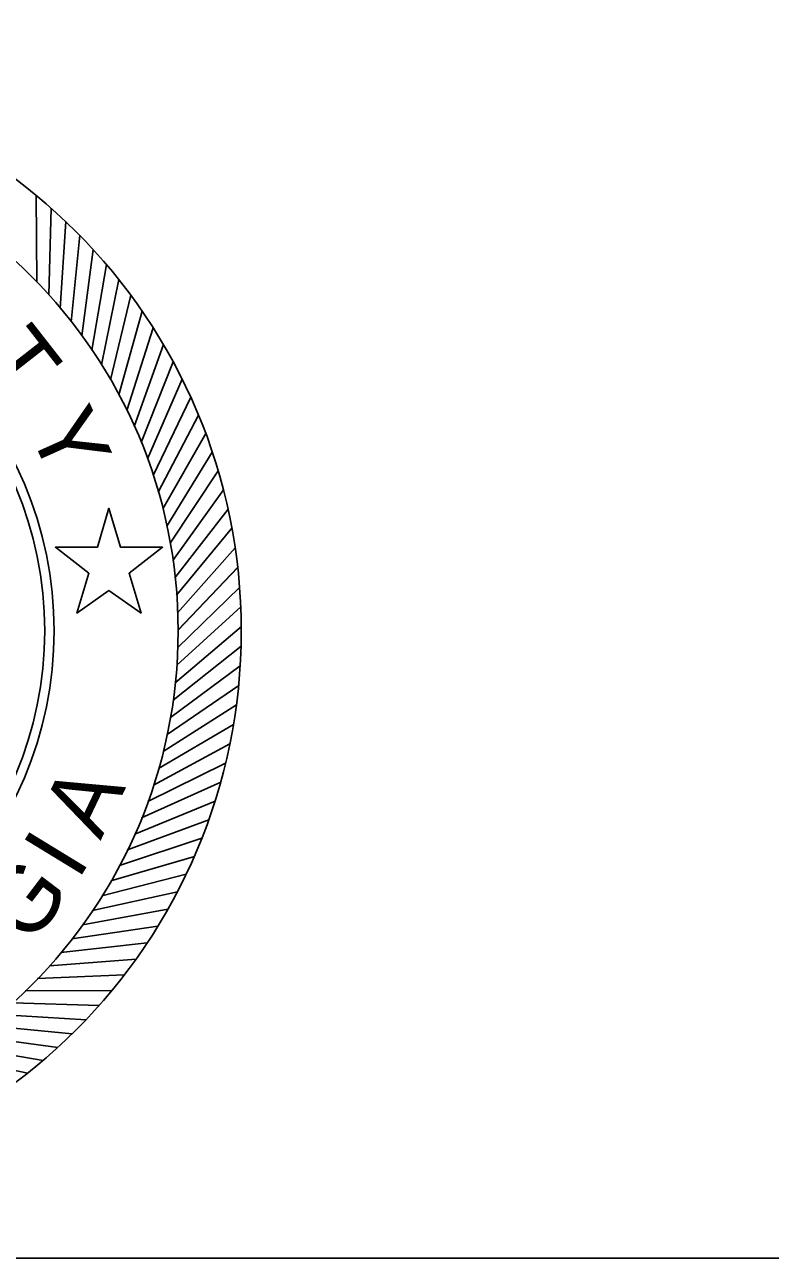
# Model space of a CAD drawing. Extents: x -1.74 to 2.41, y -0.19 to 1.05.
# Drawn here: x -0.9871 to -0.9311, y 0.0208 to 0.1136 of the extents above; entities that cross this region are included whole.
import ezdxf

# ---------------------------------------------------------------- set-up
doc = ezdxf.new("R2010")
doc.units = 0
for name, color, linetype in [('SHT_B_Plot-Border-Inner-Line', 7, 'Continuous'), ('SHT_B_Plot-Border-Outer-Line', 7, 'Continuous'), ('SHT_B_Sheet-Outline-Line', 7, 'Continuous')]:
    doc.layers.add(name, color=color, linetype=linetype)

msp = doc.modelspace()

# ---------------------------------------------------------------- linework, layer by layer
at = {"layer": 'SHT_B_Plot-Border-Inner-Line'}
msp.add_lwpolyline([(-1.695584, 0.8959), (-0.320484, 0.8959), (-0.320484, 0.0208), (-1.695584, 0.0208)], close=True, dxfattribs=at)
at = {"layer": 'SHT_B_Plot-Border-Outer-Line'}
msp.add_lwpolyline([(-1.695584, 0.0208), (-0.320484, 0.0208), (-0.320484, 0.8959), (-1.695584, 0.8959)], close=True, dxfattribs=at)
at = {"layer": 'SHT_B_Sheet-Outline-Line'}
msp.add_line((-0.980802, 0.071012), (-0.980804, 0.07101), dxfattribs=at)
for points in [[(-0.986234, 0.094194), (-0.986274, 0.100728)], [(-0.985336, 0.093233), (-0.985148, 0.099765)], [(-0.984472, 0.092241), (-0.984056, 0.098763)], [(-0.983643, 0.09122), (-0.983643, 0.09122), (-0.983, 0.097723)], [(-0.98285, 0.09017), (-0.98198, 0.096647)], [(-0.982094, 0.089094), (-0.980999, 0.095536)], [(-0.981376, 0.087992), (-0.980057, 0.094392)], [(-0.980698, 0.086865), (-0.980698, 0.086865), (-0.979156, 0.093215)], [(-0.980058, 0.085715), (-0.978296, 0.092008)], [(-0.97946, 0.084544), (-0.977479, 0.090771)], [(-0.978902, 0.083353), (-0.978902, 0.083353), (-0.976705, 0.089507)], [(-0.978387, 0.082142), (-0.975976, 0.088216)], [(-0.977914, 0.080915), (-0.975293, 0.086901)], [(-0.977484, 0.079672), (-0.974656, 0.085563)], [(-0.977098, 0.078414), (-0.974066, 0.084203)], [(-0.976756, 0.077144), (-0.973524, 0.082824)], [(-0.976459, 0.075863), (-0.97303, 0.081426)], [(-0.976206, 0.074572), (-0.972585, 0.080012)], [(-0.975999, 0.073273), (-0.972191, 0.078584)], [(-0.980804, 0.07101), (-0.983212, 0.069311), (-0.982311, 0.072305), (-0.984828, 0.074266), (-0.981676, 0.074266), (-0.980802, 0.077207)], [(-0.980802, 0.077207), (-0.979928, 0.074266), (-0.976776, 0.074266), (-0.979292, 0.072305), (-0.978391, 0.069311), (-0.980802, 0.071012)], [(-0.975837, 0.071968), (-0.971846, 0.077142)], [(-0.975721, 0.070658), (-0.975721, 0.070658), (-0.971551, 0.075689)], [(-0.975651, 0.069344), (-0.975651, 0.069344), (-0.971308, 0.074227)], [(-0.975626, 0.068029), (-0.971115, 0.072758)], [(-0.975621, 0.068019), (-0.975621, 0.068019), (-0.971111, 0.072747)], [(-0.975621, 0.068019), (-0.975621, 0.068019), (-0.971111, 0.072747)], [(-0.975621, 0.068019), (-0.975621, 0.068019), (-0.971111, 0.072747)], [(-0.975642, 0.066704), (-0.97097, 0.071272)], [(-0.975642, 0.066704), (-0.97097, 0.071272)], [(-0.975642, 0.066704), (-0.97097, 0.071272)], [(-0.975709, 0.06539), (-0.97088, 0.069793)], [(-0.975709, 0.06539), (-0.97088, 0.069793)], [(-0.975709, 0.06539), (-0.97088, 0.069793)], [(-0.975823, 0.06408), (-0.970843, 0.068311)], [(-0.975982, 0.062774), (-0.970857, 0.066828)], [(-0.976186, 0.061474), (-0.970923, 0.065348)], [(-0.976438, 0.060188), (-0.976438, 0.060188), (-0.971043, 0.063875)], [(-0.976734, 0.058911), (-0.971214, 0.062408)], [(-0.977073, 0.05764), (-0.971434, 0.060942)], [(-0.977456, 0.056382), (-0.971705, 0.059485)], [(-0.977883, 0.055138), (-0.972027, 0.058039)], [(-0.978353, 0.053909), (-0.978353, 0.053909), (-0.972399, 0.056604)], [(-0.978865, 0.052698), (-0.972821, 0.055183)], [(-0.97942, 0.051505), (-0.97942, 0.051505), (-0.973293, 0.053778)], [(-0.980015, 0.050332), (-0.973813, 0.05239)], [(-0.980652, 0.049181), (-0.974381, 0.051021)], [(-0.981328, 0.048053), (-0.974997, 0.049673)], [(-0.982043, 0.046949), (-0.982043, 0.046949), (-0.975659, 0.048347)], [(-0.982796, 0.04587), (-0.976368, 0.047045)], [(-0.983586, 0.044819), (-0.977121, 0.045768)], [(-0.984413, 0.043796), (-0.977918, 0.044519)], [(-0.985274, 0.042802), (-0.978759, 0.043298)], [(-0.98617, 0.041839), (-0.98617, 0.041839), (-0.979641, 0.042107)], [(-0.987099, 0.040908), (-0.980565, 0.040948)], [(-0.98806, 0.04001), (-0.981528, 0.039822)], [(-0.989052, 0.039145), (-0.98253, 0.03873)], [(-0.990073, 0.038316), (-0.990073, 0.038316), (-0.98357, 0.037673)], [(-0.991123, 0.037524), (-0.984646, 0.036654)], [(-0.992199, 0.036768), (-0.985757, 0.035673)], [(-0.993301, 0.03605), (-0.986901, 0.034731)]]:
    msp.add_lwpolyline(points, dxfattribs=at)
for radius in [0.042457, 0.03771, 0.028375, 0.027675]:
    msp.add_circle((-1.01331, 0.067983), radius, dxfattribs=at)

# ---------------------------------------------------------------- texts
for s, rotation, p in [('T', 307.98348, (-0.990679, 0.088263)), ('Y', 294.17152, (-0.98694, 0.083256)), ('A', 64.50713, (-0.981443, 0.052175)), ('I', 58.58666, (-0.983146, 0.049135)), ('G', 52.66619, (-0.986721, 0.044223))]:
    msp.add_text(s, height=0.00504, rotation=rotation, dxfattribs=at).set_placement(p)

doc.saveas('drawing.dxf')
